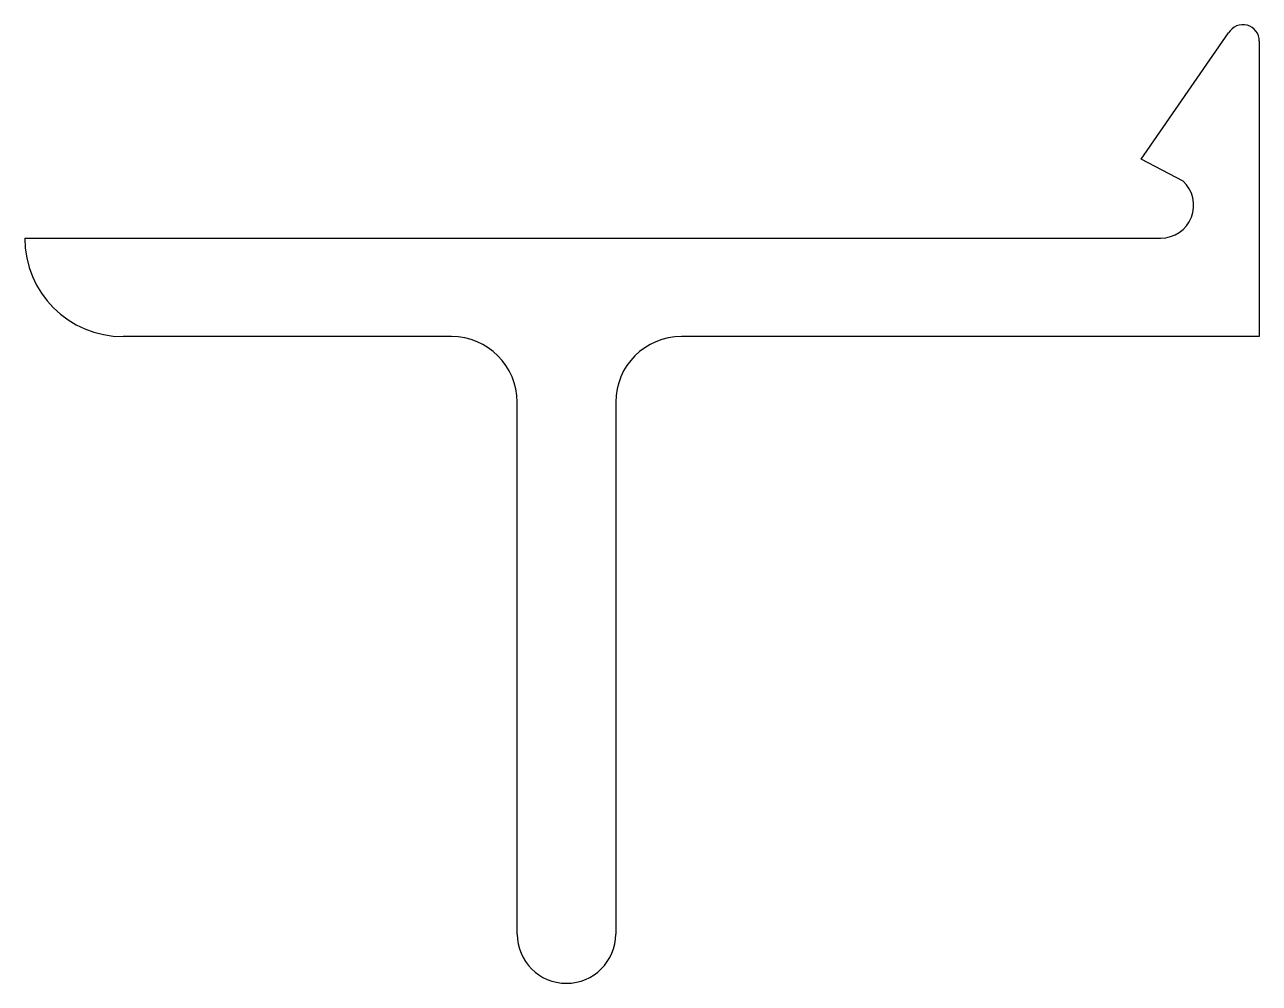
# Model space of a CAD drawing. Extents: x 640.7 to 678.3, y 490.2 to 519.4.
import ezdxf

# ---------------------------------------------------------------- set-up
doc = ezdxf.new("R2010")
doc.units = 0
doc.layers.get('0').update_dxf_attribs({"linetype": 'CONTINUOUS'})

msp = doc.modelspace()

# ---------------------------------------------------------------- linework, layer by layer
for p, q in [((674.736, 515.326), (677.403, 519.175)), ((678.336, 518.926), (678.336, 509.926)), ((676.015, 514.661), (674.736, 515.326)), ((640.736, 512.926), (675.336, 512.926)), ((653.736, 509.926), (643.736, 509.926)), ((678.336, 509.926), (660.736, 509.926)), ((655.736, 491.726), (655.736, 507.926)), ((658.736, 507.926), (658.736, 491.726))]:
    msp.add_line(p, q)
for centre, radius, start, end in [((677.836, 518.926), 0.5, 0, 150.1507), ((675.336, 513.926), 1, 270, 47.2925), ((643.736, 512.926), 3, 180, 270), ((653.736, 507.926), 2, 0, 90), ((660.736, 507.926), 2, 90, 180), ((657.236, 491.726), 1.5, 180, 0)]:
    msp.add_arc(centre, radius, start, end)

doc.saveas('drawing.dxf')
